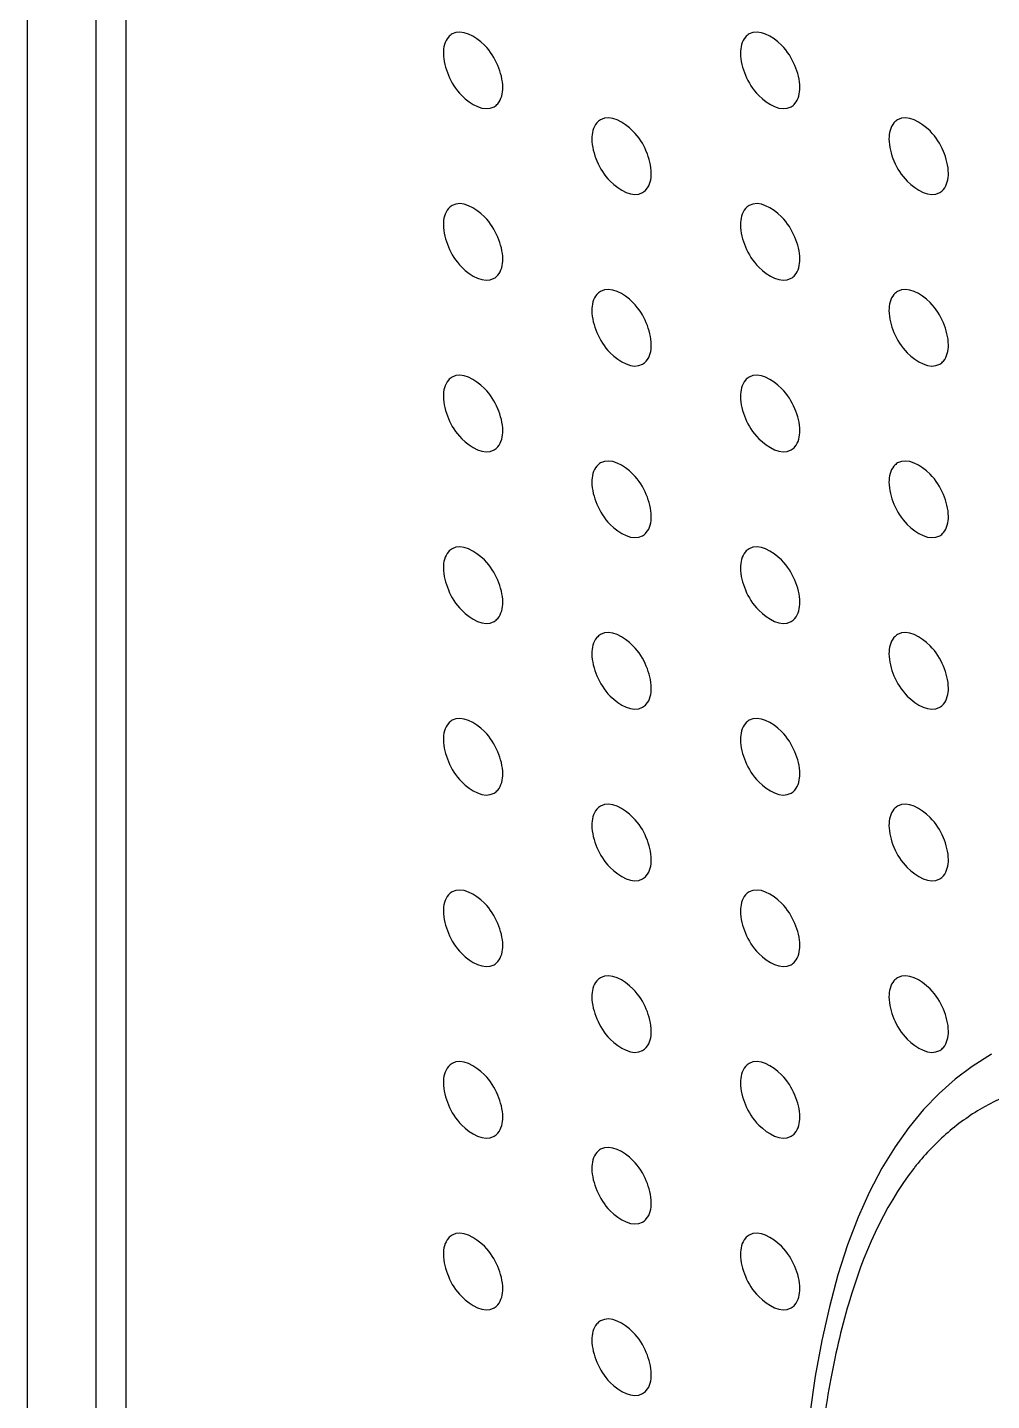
# Model space of a CAD drawing. Header units: millimetres. Extents: x 0 to 1189, y 0 to 841.
# Drawn here: x 115.64 to 138.58, y 384.7 to 417.37 of the extents above; entities that cross this region are included whole.
import ezdxf

# ---------------------------------------------------------------- set-up
doc = ezdxf.new("R2010")
doc.units = ezdxf.units.MM
doc.header["$LTSCALE"] = 65.395
doc.layers.get('0').update_dxf_attribs({"linetype": 'CONTINUOUS'})
doc.layers.add('AXIS', color=7, linetype='CONTINUOUS')

msp = doc.modelspace()

# ---------------------------------------------------------------- linework, layer by layer
at = {"color": 7, "linetype": 'Continuous'}
for p, q in [((115.636, 279.631), (115.636, 557.241)), ((117.269, 278.688), (117.269, 556.298)), ((117.976, 555.073), (117.976, 279.913)), ((138.584, 392.937), (138.124, 392.646)), ((138.584, 392.937), (138.573, 392.931))]:
    msp.add_line(p, q, dxfattribs=at)
for points in [[(138.124, 392.646), (137.718, 392.34), (137.334, 391.999), (136.966, 391.618), (136.617, 391.196)], [(136.617, 391.196), (136.288, 390.735), (135.976, 390.226)], [(135.976, 390.226), (135.682, 389.666), (135.408, 389.058), (135.157, 388.399), (134.928, 387.688), (134.723, 386.929), (134.543, 386.123), (134.388, 385.273), (134.258, 384.378), (134.164, 383.553)]]:
    msp.add_lwpolyline(points, dxfattribs=at)
at = {"color": 9, "linetype": 'Continuous'}
msp.add_arc((141.873, 386.204), 6.522, 141.1701, 142.0255, dxfattribs=at)
for points, knots in [([(140.45, 392.376), (140.091, 392.318), (139.389, 392.151), (138.402, 391.718), (137.519, 391.098), (137.02, 390.576), (136.793, 390.293)], [0, 0, 0, 0, 0.25306, 0.500294, 0.747206, 1, 1, 1, 1]), ([(136.732, 390.217), (136.003, 389.283), (135.26, 387.535), (134.7, 385.07), (134.521, 383.732), (134.452, 383.045)], [0, 0, 0, 0, 0.46799, 0.727373, 1, 1, 1, 1])]:
    msp.add_open_spline(points, degree=3, knots=knots, dxfattribs=at)
at = {"layer": 'AXIS', "color": 7, "linetype": 'Continuous'}
for points, knots in [([(125.742, 417.211), (125.709, 417.192), (125.575, 417.078), (125.536, 416.887), (125.536, 416.753)], [0, 0, 0, 0, 0.220867, 1, 1, 1, 1]), ([(126.95, 415.937), (126.95, 416.116), (126.844, 416.49), (126.531, 417.017), (125.977, 417.347), (125.742, 417.211)], [0, 0, 0, 0, 0.277753, 0.577543, 1, 1, 1, 1]), ([(132.813, 417.211), (132.78, 417.192), (132.646, 417.078), (132.607, 416.887), (132.607, 416.753)], [0, 0, 0, 0, 0.220867, 1, 1, 1, 1]), ([(134.021, 415.937), (134.021, 416.116), (133.915, 416.49), (133.602, 417.017), (133.048, 417.347), (132.813, 417.211)], [0, 0, 0, 0, 0.277753, 0.577543, 1, 1, 1, 1]), ([(125.536, 416.753), (125.536, 416.574), (125.642, 416.2), (125.955, 415.673), (126.509, 415.343), (126.744, 415.479)], [0, 0, 0, 0, 0.277753, 0.577543, 1, 1, 1, 1]), ([(132.607, 416.753), (132.607, 416.575), (132.713, 416.2), (133.026, 415.673), (133.58, 415.343), (133.815, 415.479)], [0, 0, 0, 0, 0.277753, 0.577543, 1, 1, 1, 1]), ([(126.744, 415.479), (126.777, 415.498), (126.911, 415.612), (126.95, 415.803), (126.95, 415.937)], [0, 0, 0, 0, 0.220867, 1, 1, 1, 1]), ([(133.815, 415.479), (133.848, 415.499), (133.982, 415.612), (134.021, 415.803), (134.021, 415.937)], [0, 0, 0, 0, 0.220867, 1, 1, 1, 1]), ([(130.486, 413.896), (130.486, 414.074), (130.379, 414.449), (130.067, 414.975), (129.513, 415.306), (129.278, 415.169)], [0, 0, 0, 0, 0.277753, 0.577543, 1, 1, 1, 1]), ([(137.557, 413.896), (137.557, 414.074), (137.45, 414.449), (137.138, 414.976), (136.584, 415.306), (136.349, 415.169)], [0, 0, 0, 0, 0.277753, 0.577543, 1, 1, 1, 1]), ([(129.278, 415.169), (129.245, 415.15), (129.11, 415.037), (129.071, 414.846), (129.071, 414.712)], [0, 0, 0, 0, 0.220867, 1, 1, 1, 1]), ([(136.349, 415.169), (136.316, 415.15), (136.181, 415.037), (136.142, 414.846), (136.142, 414.712)], [0, 0, 0, 0, 0.220867, 1, 1, 1, 1]), ([(129.071, 414.712), (129.071, 414.533), (129.178, 414.158), (129.49, 413.632), (130.044, 413.302), (130.279, 413.438)], [0, 0, 0, 0, 0.277753, 0.577543, 1, 1, 1, 1]), ([(136.142, 414.712), (136.142, 414.533), (136.249, 414.159), (136.561, 413.632), (137.115, 413.302), (137.35, 413.438)], [0, 0, 0, 0, 0.277753, 0.577543, 1, 1, 1, 1]), ([(130.279, 413.438), (130.312, 413.457), (130.447, 413.571), (130.486, 413.761), (130.486, 413.896)], [0, 0, 0, 0, 0.220867, 1, 1, 1, 1]), ([(137.35, 413.438), (137.383, 413.457), (137.518, 413.571), (137.557, 413.761), (137.557, 413.896)], [0, 0, 0, 0, 0.220867, 1, 1, 1, 1]), ([(126.95, 411.854), (126.95, 412.033), (126.844, 412.408), (126.531, 412.934), (125.977, 413.265), (125.742, 413.128)], [0, 0, 0, 0, 0.277753, 0.577543, 1, 1, 1, 1]), ([(134.021, 411.854), (134.021, 412.033), (133.915, 412.408), (133.602, 412.934), (133.048, 413.265), (132.813, 413.128)], [0, 0, 0, 0, 0.277753, 0.577543, 1, 1, 1, 1]), ([(125.742, 413.128), (125.709, 413.109), (125.575, 412.996), (125.536, 412.805), (125.536, 412.671)], [0, 0, 0, 0, 0.220867, 1, 1, 1, 1]), ([(132.813, 413.128), (132.78, 413.109), (132.646, 412.996), (132.607, 412.805), (132.607, 412.671)], [0, 0, 0, 0, 0.220867, 1, 1, 1, 1]), ([(125.536, 412.671), (125.536, 412.492), (125.642, 412.117), (125.955, 411.591), (126.509, 411.26), (126.744, 411.397)], [0, 0, 0, 0, 0.277753, 0.577543, 1, 1, 1, 1]), ([(132.607, 412.671), (132.607, 412.492), (132.713, 412.117), (133.026, 411.591), (133.58, 411.26), (133.815, 411.397)], [0, 0, 0, 0, 0.277753, 0.577543, 1, 1, 1, 1]), ([(126.744, 411.397), (126.777, 411.416), (126.911, 411.529), (126.95, 411.72), (126.95, 411.854)], [0, 0, 0, 0, 0.220867, 1, 1, 1, 1]), ([(133.815, 411.397), (133.848, 411.416), (133.982, 411.53), (134.021, 411.72), (134.021, 411.854)], [0, 0, 0, 0, 0.220867, 1, 1, 1, 1]), ([(129.278, 411.087), (129.245, 411.068), (129.11, 410.954), (129.071, 410.764), (129.071, 410.63)], [0, 0, 0, 0, 0.220867, 1, 1, 1, 1]), ([(130.486, 409.813), (130.486, 409.992), (130.379, 410.367), (130.067, 410.893), (129.513, 411.224), (129.278, 411.087)], [0, 0, 0, 0, 0.277753, 0.577543, 1, 1, 1, 1]), ([(136.349, 411.087), (136.316, 411.068), (136.181, 410.954), (136.142, 410.764), (136.142, 410.63)], [0, 0, 0, 0, 0.220867, 1, 1, 1, 1]), ([(137.557, 409.813), (137.557, 409.992), (137.45, 410.367), (137.138, 410.893), (136.584, 411.224), (136.349, 411.087)], [0, 0, 0, 0, 0.277753, 0.577543, 1, 1, 1, 1]), ([(129.071, 410.63), (129.071, 410.451), (129.178, 410.076), (129.49, 409.55), (130.044, 409.219), (130.279, 409.356)], [0, 0, 0, 0, 0.277753, 0.577543, 1, 1, 1, 1]), ([(136.142, 410.63), (136.142, 410.451), (136.249, 410.076), (136.561, 409.55), (137.115, 409.219), (137.35, 409.356)], [0, 0, 0, 0, 0.277753, 0.577543, 1, 1, 1, 1]), ([(130.279, 409.356), (130.312, 409.375), (130.447, 409.488), (130.486, 409.679), (130.486, 409.813)], [0, 0, 0, 0, 0.220867, 1, 1, 1, 1]), ([(137.35, 409.356), (137.383, 409.375), (137.518, 409.488), (137.557, 409.679), (137.557, 409.813)], [0, 0, 0, 0, 0.220867, 1, 1, 1, 1]), ([(125.742, 409.046), (125.709, 409.027), (125.575, 408.913), (125.536, 408.722), (125.536, 408.588)], [0, 0, 0, 0, 0.220867, 1, 1, 1, 1]), ([(126.95, 407.772), (126.95, 407.951), (126.844, 408.325), (126.531, 408.852), (125.977, 409.182), (125.742, 409.046)], [0, 0, 0, 0, 0.277753, 0.577543, 1, 1, 1, 1]), ([(132.813, 409.046), (132.78, 409.027), (132.646, 408.913), (132.607, 408.722), (132.607, 408.588)], [0, 0, 0, 0, 0.220867, 1, 1, 1, 1]), ([(134.021, 407.772), (134.021, 407.951), (133.915, 408.325), (133.602, 408.852), (133.048, 409.182), (132.813, 409.046)], [0, 0, 0, 0, 0.277753, 0.577543, 1, 1, 1, 1]), ([(125.536, 408.588), (125.536, 408.409), (125.642, 408.035), (125.955, 407.508), (126.509, 407.178), (126.744, 407.314)], [0, 0, 0, 0, 0.277753, 0.577543, 1, 1, 1, 1]), ([(132.607, 408.588), (132.607, 408.41), (132.713, 408.035), (133.026, 407.508), (133.58, 407.178), (133.815, 407.314)], [0, 0, 0, 0, 0.277753, 0.577543, 1, 1, 1, 1]), ([(126.744, 407.314), (126.777, 407.333), (126.911, 407.447), (126.95, 407.638), (126.95, 407.772)], [0, 0, 0, 0, 0.220867, 1, 1, 1, 1]), ([(133.815, 407.314), (133.848, 407.334), (133.982, 407.447), (134.021, 407.638), (134.021, 407.772)], [0, 0, 0, 0, 0.220867, 1, 1, 1, 1]), ([(130.486, 405.731), (130.486, 405.909), (130.379, 406.284), (130.067, 406.81), (129.513, 407.141), (129.278, 407.004)], [0, 0, 0, 0, 0.277753, 0.577543, 1, 1, 1, 1]), ([(137.557, 405.731), (137.557, 405.909), (137.45, 406.284), (137.138, 406.81), (136.584, 407.141), (136.349, 407.004)], [0, 0, 0, 0, 0.277753, 0.577543, 1, 1, 1, 1]), ([(129.278, 407.004), (129.245, 406.985), (129.11, 406.872), (129.071, 406.681), (129.071, 406.547)], [0, 0, 0, 0, 0.220867, 1, 1, 1, 1]), ([(136.349, 407.004), (136.316, 406.985), (136.181, 406.872), (136.142, 406.681), (136.142, 406.547)], [0, 0, 0, 0, 0.220867, 1, 1, 1, 1]), ([(129.071, 406.547), (129.071, 406.368), (129.178, 405.993), (129.49, 405.467), (130.044, 405.137), (130.279, 405.273)], [0, 0, 0, 0, 0.277753, 0.577543, 1, 1, 1, 1]), ([(136.142, 406.547), (136.142, 406.368), (136.249, 405.994), (136.561, 405.467), (137.115, 405.137), (137.35, 405.273)], [0, 0, 0, 0, 0.277753, 0.577543, 1, 1, 1, 1]), ([(130.279, 405.273), (130.312, 405.292), (130.447, 405.406), (130.486, 405.596), (130.486, 405.731)], [0, 0, 0, 0, 0.220867, 1, 1, 1, 1]), ([(137.35, 405.273), (137.383, 405.292), (137.518, 405.406), (137.557, 405.596), (137.557, 405.731)], [0, 0, 0, 0, 0.220867, 1, 1, 1, 1]), ([(126.95, 403.689), (126.95, 403.868), (126.844, 404.243), (126.531, 404.769), (125.977, 405.1), (125.742, 404.963)], [0, 0, 0, 0, 0.277753, 0.577543, 1, 1, 1, 1]), ([(134.021, 403.689), (134.021, 403.868), (133.915, 404.243), (133.602, 404.769), (133.048, 405.1), (132.813, 404.963)], [0, 0, 0, 0, 0.277753, 0.577543, 1, 1, 1, 1]), ([(125.742, 404.963), (125.709, 404.944), (125.575, 404.831), (125.536, 404.64), (125.536, 404.506)], [0, 0, 0, 0, 0.220867, 1, 1, 1, 1]), ([(132.813, 404.963), (132.78, 404.944), (132.646, 404.831), (132.607, 404.64), (132.607, 404.506)], [0, 0, 0, 0, 0.220867, 1, 1, 1, 1]), ([(125.536, 404.506), (125.536, 404.327), (125.642, 403.952), (125.955, 403.426), (126.509, 403.095), (126.744, 403.232)], [0, 0, 0, 0, 0.277753, 0.577543, 1, 1, 1, 1]), ([(132.607, 404.506), (132.607, 404.327), (132.713, 403.952), (133.026, 403.426), (133.58, 403.095), (133.815, 403.232)], [0, 0, 0, 0, 0.277753, 0.577543, 1, 1, 1, 1]), ([(126.744, 403.232), (126.777, 403.251), (126.911, 403.364), (126.95, 403.555), (126.95, 403.689)], [0, 0, 0, 0, 0.220867, 1, 1, 1, 1]), ([(133.815, 403.232), (133.848, 403.251), (133.982, 403.365), (134.021, 403.555), (134.021, 403.689)], [0, 0, 0, 0, 0.220867, 1, 1, 1, 1]), ([(129.278, 402.922), (129.245, 402.903), (129.11, 402.789), (129.071, 402.599), (129.071, 402.465)], [0, 0, 0, 0, 0.220867, 1, 1, 1, 1]), ([(130.486, 401.648), (130.486, 401.827), (130.379, 402.202), (130.067, 402.728), (129.513, 403.059), (129.278, 402.922)], [0, 0, 0, 0, 0.277753, 0.577543, 1, 1, 1, 1]), ([(136.349, 402.922), (136.316, 402.903), (136.181, 402.789), (136.142, 402.599), (136.142, 402.465)], [0, 0, 0, 0, 0.220867, 1, 1, 1, 1]), ([(137.557, 401.648), (137.557, 401.827), (137.45, 402.202), (137.138, 402.728), (136.584, 403.059), (136.349, 402.922)], [0, 0, 0, 0, 0.277753, 0.577543, 1, 1, 1, 1]), ([(129.071, 402.465), (129.071, 402.286), (129.178, 401.911), (129.49, 401.385), (130.044, 401.054), (130.279, 401.191)], [0, 0, 0, 0, 0.277753, 0.577543, 1, 1, 1, 1]), ([(136.142, 402.465), (136.142, 402.286), (136.249, 401.911), (136.561, 401.385), (137.115, 401.054), (137.35, 401.191)], [0, 0, 0, 0, 0.277753, 0.577543, 1, 1, 1, 1]), ([(130.279, 401.191), (130.312, 401.21), (130.447, 401.323), (130.486, 401.514), (130.486, 401.648)], [0, 0, 0, 0, 0.220867, 1, 1, 1, 1]), ([(137.35, 401.191), (137.383, 401.21), (137.518, 401.323), (137.557, 401.514), (137.557, 401.648)], [0, 0, 0, 0, 0.220867, 1, 1, 1, 1]), ([(125.742, 400.881), (125.709, 400.862), (125.575, 400.748), (125.536, 400.557), (125.536, 400.423)], [0, 0, 0, 0, 0.220867, 1, 1, 1, 1]), ([(126.95, 399.607), (126.95, 399.786), (126.844, 400.16), (126.531, 400.687), (125.977, 401.017), (125.742, 400.881)], [0, 0, 0, 0, 0.277753, 0.577543, 1, 1, 1, 1]), ([(132.813, 400.881), (132.78, 400.862), (132.646, 400.748), (132.607, 400.557), (132.607, 400.423)], [0, 0, 0, 0, 0.220867, 1, 1, 1, 1]), ([(134.021, 399.607), (134.021, 399.786), (133.915, 400.16), (133.602, 400.687), (133.048, 401.017), (132.813, 400.881)], [0, 0, 0, 0, 0.277753, 0.577543, 1, 1, 1, 1]), ([(125.536, 400.423), (125.536, 400.244), (125.642, 399.87), (125.955, 399.343), (126.509, 399.013), (126.744, 399.149)], [0, 0, 0, 0, 0.277753, 0.577543, 1, 1, 1, 1]), ([(132.607, 400.423), (132.607, 400.245), (132.713, 399.87), (133.026, 399.343), (133.58, 399.013), (133.815, 399.149)], [0, 0, 0, 0, 0.277753, 0.577543, 1, 1, 1, 1]), ([(126.744, 399.149), (126.777, 399.168), (126.911, 399.282), (126.95, 399.473), (126.95, 399.607)], [0, 0, 0, 0, 0.220867, 1, 1, 1, 1]), ([(133.815, 399.149), (133.848, 399.169), (133.982, 399.282), (134.021, 399.473), (134.021, 399.607)], [0, 0, 0, 0, 0.220867, 1, 1, 1, 1]), ([(130.486, 397.566), (130.486, 397.744), (130.379, 398.119), (130.067, 398.645), (129.513, 398.976), (129.278, 398.839)], [0, 0, 0, 0, 0.277753, 0.577543, 1, 1, 1, 1]), ([(137.557, 397.566), (137.557, 397.744), (137.45, 398.119), (137.138, 398.645), (136.584, 398.976), (136.349, 398.839)], [0, 0, 0, 0, 0.277753, 0.577543, 1, 1, 1, 1]), ([(129.278, 398.839), (129.245, 398.82), (129.11, 398.707), (129.071, 398.516), (129.071, 398.382)], [0, 0, 0, 0, 0.220867, 1, 1, 1, 1]), ([(136.349, 398.839), (136.316, 398.82), (136.181, 398.707), (136.142, 398.516), (136.142, 398.382)], [0, 0, 0, 0, 0.220867, 1, 1, 1, 1]), ([(129.071, 398.382), (129.071, 398.203), (129.178, 397.828), (129.49, 397.302), (130.044, 396.972), (130.279, 397.108)], [0, 0, 0, 0, 0.277753, 0.577543, 1, 1, 1, 1]), ([(136.142, 398.382), (136.142, 398.203), (136.249, 397.829), (136.561, 397.302), (137.115, 396.972), (137.35, 397.108)], [0, 0, 0, 0, 0.277753, 0.577543, 1, 1, 1, 1]), ([(130.279, 397.108), (130.312, 397.127), (130.447, 397.241), (130.486, 397.431), (130.486, 397.566)], [0, 0, 0, 0, 0.220867, 1, 1, 1, 1]), ([(137.35, 397.108), (137.383, 397.127), (137.518, 397.241), (137.557, 397.431), (137.557, 397.566)], [0, 0, 0, 0, 0.220867, 1, 1, 1, 1]), ([(126.95, 395.524), (126.95, 395.703), (126.844, 396.078), (126.531, 396.604), (125.977, 396.935), (125.742, 396.798)], [0, 0, 0, 0, 0.277753, 0.577543, 1, 1, 1, 1]), ([(134.021, 395.524), (134.021, 395.703), (133.915, 396.078), (133.602, 396.604), (133.048, 396.935), (132.813, 396.798)], [0, 0, 0, 0, 0.277753, 0.577543, 1, 1, 1, 1]), ([(125.742, 396.798), (125.709, 396.779), (125.575, 396.666), (125.536, 396.475), (125.536, 396.341)], [0, 0, 0, 0, 0.220867, 1, 1, 1, 1]), ([(132.813, 396.798), (132.78, 396.779), (132.646, 396.666), (132.607, 396.475), (132.607, 396.341)], [0, 0, 0, 0, 0.220867, 1, 1, 1, 1]), ([(125.536, 396.341), (125.536, 396.162), (125.642, 395.787), (125.955, 395.261), (126.509, 394.93), (126.744, 395.067)], [0, 0, 0, 0, 0.277753, 0.577543, 1, 1, 1, 1]), ([(132.607, 396.341), (132.607, 396.162), (132.713, 395.787), (133.026, 395.261), (133.58, 394.93), (133.815, 395.067)], [0, 0, 0, 0, 0.277753, 0.577543, 1, 1, 1, 1]), ([(126.744, 395.067), (126.777, 395.086), (126.911, 395.199), (126.95, 395.39), (126.95, 395.524)], [0, 0, 0, 0, 0.220867, 1, 1, 1, 1]), ([(133.815, 395.067), (133.848, 395.086), (133.982, 395.199), (134.021, 395.39), (134.021, 395.524)], [0, 0, 0, 0, 0.220867, 1, 1, 1, 1]), ([(129.278, 394.757), (129.245, 394.738), (129.11, 394.624), (129.071, 394.434), (129.071, 394.3)], [0, 0, 0, 0, 0.220867, 1, 1, 1, 1]), ([(130.486, 393.483), (130.486, 393.662), (130.379, 394.037), (130.067, 394.563), (129.513, 394.894), (129.278, 394.757)], [0, 0, 0, 0, 0.277753, 0.577543, 1, 1, 1, 1]), ([(136.349, 394.757), (136.316, 394.738), (136.181, 394.624), (136.142, 394.434), (136.142, 394.3)], [0, 0, 0, 0, 0.220867, 1, 1, 1, 1]), ([(137.557, 393.483), (137.557, 393.662), (137.45, 394.037), (137.138, 394.563), (136.584, 394.894), (136.349, 394.757)], [0, 0, 0, 0, 0.277753, 0.577543, 1, 1, 1, 1]), ([(129.071, 394.3), (129.071, 394.121), (129.178, 393.746), (129.49, 393.22), (130.044, 392.889), (130.279, 393.026)], [0, 0, 0, 0, 0.277753, 0.577543, 1, 1, 1, 1]), ([(136.142, 394.3), (136.142, 394.121), (136.249, 393.746), (136.561, 393.22), (137.115, 392.889), (137.35, 393.026)], [0, 0, 0, 0, 0.277753, 0.577543, 1, 1, 1, 1]), ([(130.279, 393.026), (130.312, 393.045), (130.447, 393.158), (130.486, 393.349), (130.486, 393.483)], [0, 0, 0, 0, 0.220867, 1, 1, 1, 1]), ([(137.35, 393.026), (137.383, 393.045), (137.518, 393.158), (137.557, 393.349), (137.557, 393.483)], [0, 0, 0, 0, 0.220867, 1, 1, 1, 1]), ([(125.742, 392.716), (125.709, 392.696), (125.575, 392.583), (125.536, 392.392), (125.536, 392.258)], [0, 0, 0, 0, 0.220867, 1, 1, 1, 1]), ([(126.95, 391.442), (126.95, 391.621), (126.844, 391.995), (126.531, 392.522), (125.977, 392.852), (125.742, 392.716)], [0, 0, 0, 0, 0.277753, 0.577543, 1, 1, 1, 1]), ([(132.813, 392.716), (132.78, 392.697), (132.646, 392.583), (132.607, 392.392), (132.607, 392.258)], [0, 0, 0, 0, 0.220867, 1, 1, 1, 1]), ([(134.021, 391.442), (134.021, 391.621), (133.915, 391.995), (133.602, 392.522), (133.048, 392.852), (132.813, 392.716)], [0, 0, 0, 0, 0.277753, 0.577543, 1, 1, 1, 1]), ([(125.536, 392.258), (125.536, 392.079), (125.642, 391.705), (125.955, 391.178), (126.509, 390.848), (126.744, 390.984)], [0, 0, 0, 0, 0.277753, 0.577543, 1, 1, 1, 1]), ([(132.607, 392.258), (132.607, 392.08), (132.713, 391.705), (133.026, 391.178), (133.58, 390.848), (133.815, 390.984)], [0, 0, 0, 0, 0.277753, 0.577543, 1, 1, 1, 1]), ([(126.744, 390.984), (126.777, 391.003), (126.911, 391.117), (126.95, 391.308), (126.95, 391.442)], [0, 0, 0, 0, 0.220867, 1, 1, 1, 1]), ([(133.815, 390.984), (133.848, 391.004), (133.982, 391.117), (134.021, 391.308), (134.021, 391.442)], [0, 0, 0, 0, 0.220867, 1, 1, 1, 1]), ([(130.486, 389.401), (130.486, 389.579), (130.379, 389.954), (130.067, 390.48), (129.513, 390.811), (129.278, 390.674)], [0, 0, 0, 0, 0.277753, 0.577543, 1, 1, 1, 1]), ([(129.278, 390.674), (129.245, 390.655), (129.11, 390.542), (129.071, 390.351), (129.071, 390.217)], [0, 0, 0, 0, 0.220867, 1, 1, 1, 1]), ([(129.071, 390.217), (129.071, 390.038), (129.178, 389.663), (129.49, 389.137), (130.044, 388.807), (130.279, 388.943)], [0, 0, 0, 0, 0.277753, 0.577543, 1, 1, 1, 1]), ([(130.279, 388.943), (130.312, 388.962), (130.447, 389.076), (130.486, 389.266), (130.486, 389.401)], [0, 0, 0, 0, 0.220867, 1, 1, 1, 1]), ([(126.95, 387.359), (126.95, 387.538), (126.844, 387.913), (126.531, 388.439), (125.977, 388.77), (125.742, 388.633)], [0, 0, 0, 0, 0.277753, 0.577543, 1, 1, 1, 1]), ([(134.021, 387.359), (134.021, 387.538), (133.915, 387.913), (133.602, 388.439), (133.048, 388.77), (132.813, 388.633)], [0, 0, 0, 0, 0.277753, 0.577543, 1, 1, 1, 1]), ([(125.742, 388.633), (125.709, 388.614), (125.575, 388.501), (125.536, 388.31), (125.536, 388.176)], [0, 0, 0, 0, 0.220867, 1, 1, 1, 1]), ([(132.813, 388.633), (132.78, 388.614), (132.646, 388.501), (132.607, 388.31), (132.607, 388.176)], [0, 0, 0, 0, 0.220867, 1, 1, 1, 1]), ([(125.536, 388.176), (125.536, 387.997), (125.642, 387.622), (125.955, 387.096), (126.509, 386.765), (126.744, 386.902)], [0, 0, 0, 0, 0.277753, 0.577543, 1, 1, 1, 1]), ([(132.607, 388.176), (132.607, 387.997), (132.713, 387.622), (133.026, 387.096), (133.58, 386.765), (133.815, 386.902)], [0, 0, 0, 0, 0.277753, 0.577543, 1, 1, 1, 1]), ([(126.744, 386.902), (126.777, 386.921), (126.911, 387.034), (126.95, 387.225), (126.95, 387.359)], [0, 0, 0, 0, 0.220867, 1, 1, 1, 1]), ([(133.815, 386.902), (133.848, 386.921), (133.982, 387.034), (134.021, 387.225), (134.021, 387.359)], [0, 0, 0, 0, 0.220867, 1, 1, 1, 1]), ([(129.278, 386.592), (129.245, 386.573), (129.11, 386.459), (129.071, 386.269), (129.071, 386.135)], [0, 0, 0, 0, 0.220867, 1, 1, 1, 1]), ([(130.486, 385.318), (130.486, 385.497), (130.379, 385.872), (130.067, 386.398), (129.513, 386.729), (129.278, 386.592)], [0, 0, 0, 0, 0.277753, 0.577543, 1, 1, 1, 1]), ([(129.071, 386.135), (129.071, 385.956), (129.178, 385.581), (129.49, 385.055), (130.044, 384.724), (130.279, 384.861)], [0, 0, 0, 0, 0.277753, 0.577543, 1, 1, 1, 1]), ([(130.279, 384.861), (130.312, 384.88), (130.447, 384.993), (130.486, 385.184), (130.486, 385.318)], [0, 0, 0, 0, 0.220867, 1, 1, 1, 1])]:
    msp.add_open_spline(points, degree=3, knots=knots, dxfattribs=at)

doc.saveas('drawing.dxf')
